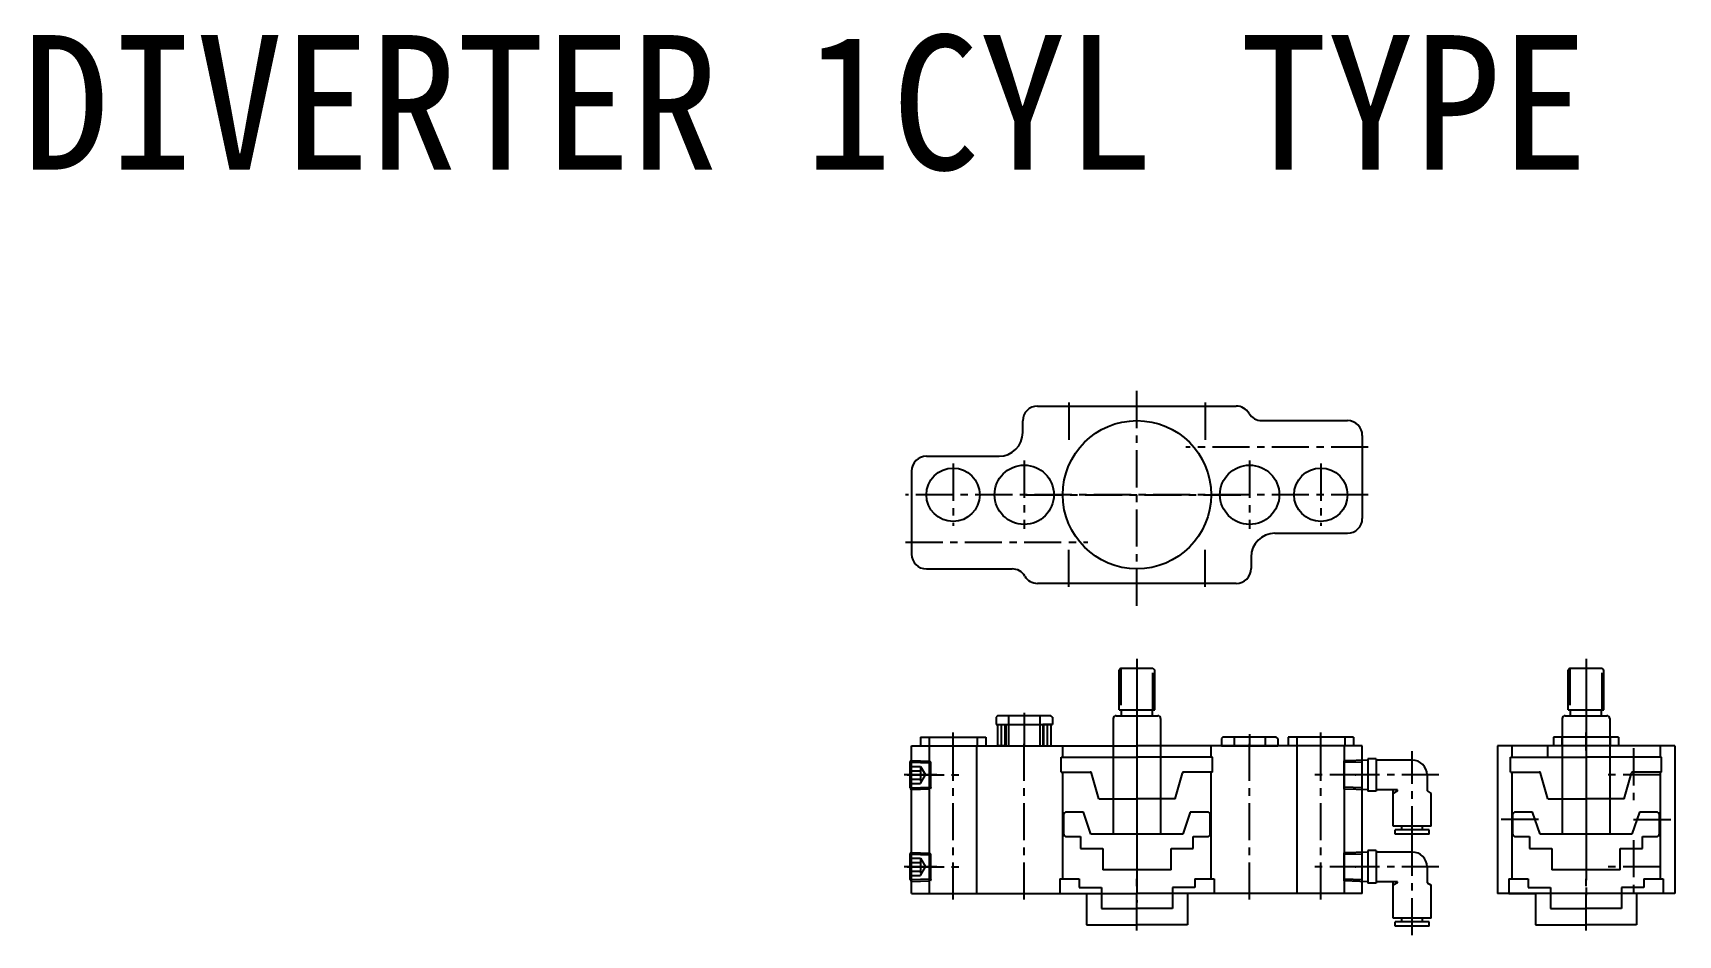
# Model space of a CAD drawing. Header units: inches. Extents: x 0 to 23821, y 0 to 11279.
# Drawn here: x 15206 to 15761, y 6018 to 6322 of the extents above; entities that cross this region are included whole.
import ezdxf

# ---------------------------------------------------------------- set-up
doc = ezdxf.new("R2010")
doc.units = ezdxf.units.IN
doc.header["$LTSCALE"] = 10
doc.header["$MEASUREMENT"] = 0
for name, pattern in [('CENTER', [2, 1.25, -0.25, 0.25, -0.25]), ('DASHED', [0.75, 0.5, -0.25]), ('HIDDEN', [0.375, 0.25, -0.125]), ('PHANTOM', [2.5, 1.25, -0.25, 0.25, -0.25, 0.25, -0.25])]:
    doc.linetypes.add(name, pattern=pattern)
for name, color, linetype in [('11', 1, 'CENTER'), ('22', 2, 'HIDDEN'), ('CENTER LINE', 1, 'CENTER'), ('PHANTOM LINE', 6, 'PHANTOM'), ('T', 3, 'Continuous')]:
    doc.layers.add(name, color=color, linetype=linetype)
doc.styles.add('기본글씨', font='')
doc.styles.get('기본글씨').set_extended_font_data('GulimChe')

# ---------------------------------------------------------------- blocks, each defined once
blk = doc.blocks.new('A$C47954A87')
for p, q in [((-25.5, 0), (0, 0)), ((-25.5, -5), (-25.5, 0)), ((-8, 0), (-8, -14)), ((25.5, 0), (0, 0)), ((8, 0), (8, -14)), ((25.5, -5), (25.5, 0)), ((-25.5, -5), (-15.81, -5)), ((-12.86, -14), (-15.33, -5.36)), ((12.86, -14), (15.33, -5.36)), ((25.5, -5), (15.81, -5)), ((-12.86, -14), (0, -14)), ((12.86, -14), (0, -14))]:
    blk.add_line(p, q)
for centre, start, end in [((-15.81, -5.5), 16, 90), ((15.81, -5.5), 90, 164)]:
    blk.add_arc(centre, 0.5, start, end)
at = {"layer": '11'}
blk.add_line((0, 1.5), (0, -15.5), dxfattribs=at)
blk = doc.blocks.new('A$C15CE7188')
at = {"color": 7, "linetype": 'Continuous'}
for p, q in [((-7, 4.3), (-6.7, 4.87)), ((-7, -4.3), (-7, 4.3)), ((-6.7, 4.87), (-0.31, 4.67)), ((0, 4.08), (-0.31, 4.67)), ((0, -4.08), (0, 4.08)), ((-7, -4.3), (-6.7, -4.87)), ((-6.7, -4.87), (-0.31, -4.67)), ((0, -4.08), (-0.31, -4.67))]:
    blk.add_line(p, q, dxfattribs=at)
at = {"color": 3, "linetype": 'Continuous'}
for p, q in [((-7, 4.3), (0, 4.08)), ((-7, -4.3), (0, -4.08))]:
    blk.add_line(p, q, dxfattribs=at)
at = {"layer": '11', "linetype": 'CENTER'}
for p, q in [((-6.55, -5.86), (-6.55, 5.86)), ((2, 0), (-9, 0))]:
    blk.add_line(p, q, dxfattribs=at)
at = {"layer": '22', "linetype": 'DASHED'}
for p, q in [((-7, 2.89), (-3.5, 2.89)), ((-7, 1.44), (-3.5, 1.44)), ((-3.5, 2.89), (-1.83, 0)), ((-3.5, 2.89), (-3.5, -2.89)), ((-3.5, -2.89), (-1.83, 0)), ((-7, -1.44), (-3.5, -1.44)), ((-7, -2.89), (-3.5, -2.89))]:
    blk.add_line(p, q, dxfattribs=at)
blk = doc.blocks.new('A$C425D4907')
for p, q in [((-76, 44.8), (0, 44.8)), ((-76, -5), (-76, 44.8)), ((-73, 47.8), (-51, 47.8)), ((-73, 47.8), (-73, 44.8)), ((-73, 44.8), (-51, 44.8)), ((-70.1, 47.8), (-70.1, 44.8)), ((-70, -5), (-70, 44.8)), ((-54, -5), (-54, 44.8)), ((-53.9, 47.8), (-53.9, 44.8)), ((-51, 47.8), (-51, 44.8)), ((-25, 41), (-25, 44.8)), ((76, 44.8), (0, 44.8)), ((25, 41), (25, 44.8)), ((73, 47.8), (51, 47.8)), ((51, 47.8), (51, 44.8)), ((73, 44.8), (51, 44.8)), ((53.9, 47.8), (53.9, 44.8)), ((54, -5), (54, 44.8)), ((70, -5), (70, 44.8)), ((70.1, 47.8), (70.1, 44.8)), ((73, 47.8), (73, 44.8)), ((76, -5), (76, 44.8)), ((-25, 0), (-25, 36)), ((25, 0), (25, 36)), ((-26, 0), (-26, -5)), ((-26, 0), (-19.5, 0)), ((-19.5, 0), (-19.5, -3)), ((19.5, 0), (19.5, -3)), ((19.5, 0), (26, 0)), ((26, 0), (26, -5)), ((-76, -5), (0, -5)), ((-26, -5), (-17, -5)), ((-19.5, -3), (-12, -3)), ((-17, -5), (-17, -15.5)), ((-12, -3), (-12, -10)), ((76, -5), (0, -5)), ((12, -3), (12, -10)), ((19.5, -3), (12, -3)), ((26, -5), (17, -5)), ((17, -5), (17, -15.5)), ((-12, -10), (0, -10)), ((12, -10), (0, -10)), ((-17, -15.5), (0, -15.5)), ((17, -15.5), (0, -15.5))]:
    blk.add_line(p, q)
at = {"layer": '11'}
for p, q in [((-62, 43.3), (-62, 49.3)), ((-62, -7), (-62, 46.3)), ((-38, -7), (-38, 46.3)), ((0, 47.8), (0, -8)), ((0, 47.8), (0, -8)), ((38, -7), (38, 46.3)), ((62, 43.3), (62, 49.3)), ((62, -7), (62, 46.3)), ((-77.5, 35), (-60, 35)), ((77.5, 35), (60, 35)), ((-77.5, 4), (-60, 4)), ((0, -17.5), (0, 2)), ((77.5, 4), (60, 4))]:
    blk.add_line(p, q, dxfattribs=at)
for name, p in [('A$C15CE7188', (-69.45, 35)), ('A$C47954A87', (0, 41)), ('A$C15CE7188', (-69.45, 4))]:
    blk.add_blockref(name, p)
blk = doc.blocks.new('A$C027E72B9')
for p, q in [((-24.75, 6.5), (-24.75, 0.2)), ((-18, 7.5), (-23.75, 7.5)), ((-15.5, 0), (-18, 7.5)), ((18, 7.5), (15.5, 0)), ((23.75, 7.5), (18, 7.5)), ((24.75, 0.2), (24.75, 6.5)), ((15.5, 0), (-15.5, 0)), ((-23.75, -0.8), (-19, -0.8)), ((-19, -0.8), (-19, -4.8)), ((-19, -4.8), (-11.5, -4.8)), ((-11.5, -4.8), (-11.5, -12)), ((11.5, -12), (11.5, -4.8)), ((11.5, -4.8), (19, -4.8)), ((19, -4.8), (19, -0.8)), ((19, -0.8), (23.75, -0.8)), ((11.5, -12), (-11.5, -12))]:
    blk.add_line(p, q)
for centre, start, end in [((-23.75, 6.5), 90, 180), ((23.75, 6.5), 0, 90), ((-23.75, 0.2), 180, 270), ((23.75, 0.2), 270, 0)]:
    blk.add_arc(centre, 1, start, end)
at = {"layer": '11', "linetype": 'Continuous'}
blk.add_line((0, 10.05), (0, -12.5), dxfattribs=at)
blk = doc.blocks.new('A$C532A2036')
for p, q in [((-5.4, 56), (-6, 55.4)), ((-5.4, 56), (5.4, 56)), ((5.4, 56), (6, 55.4)), ((-6, 42), (-6, 55.4)), ((6, 42), (6, 55.4)), ((-8, 39), (-8, 0.3)), ((-7, 40), (7, 40)), ((-6, 42), (6, 42)), ((-5.2, 40), (-5.2, 42)), ((5.2, 40), (5.2, 42)), ((8, 39), (8, 0.3)), ((-7.7, 0), (-8, 0.3)), ((7.7, 0), (-7.7, 0)), ((7.7, 0), (8, 0.3))]:
    blk.add_line(p, q)
for centre, start, end in [((-7, 39), 90, 180), ((7, 39), 0, 90)]:
    blk.add_arc(centre, 1, start, end)
at = {"layer": 'CENTER LINE'}
for p, q in [((-5.4, 56), (-5.4, 42)), ((5.4, 42), (5.4, 56))]:
    blk.add_line(p, q, dxfattribs=at)
at = {"layer": 'CENTER LINE', "linetype": 'Continuous'}
for p, q in [((0, 59.18), (0, -1.98)), ((0, 46.5), (0, 45.5))]:
    blk.add_line(p, q, dxfattribs=at)
blk.add_blockref('A$C027E72B9', (0, 0))
blk = doc.blocks.new('A$C3A6F34DB')
for p, q in [((-9, 3), (-9.5, 2.5)), ((-9.5, 2.5), (-9.5, 0)), ((-9.5, 0), (9.5, 0)), ((9, 3), (-9, 3)), ((-5.25, 3), (-5.25, 0)), ((5.25, 3), (5.25, 0)), ((9.5, 2.5), (9, 3)), ((9.5, 2.5), (9.5, 0))]:
    blk.add_line(p, q)
at = {"layer": 'CENTER LINE'}
blk.add_line((0, 4), (0, 0), dxfattribs=at)
blk = doc.blocks.new('A$C120B1ADE')
for p, q in [((-9, 10.2), (-9.5, 9.7)), ((-9.5, 9.7), (-9.5, 7.2)), ((-9.5, 7.2), (-6.25, 7.2)), ((9, 10.2), (-9, 10.2)), ((-6.25, 7.2), (-6.25, 0)), ((-5.25, 10.2), (-5.25, 0)), ((5.25, 10.2), (5.25, 0)), ((6.25, 7.2), (6.25, 0)), ((9.5, 7.2), (6.25, 7.2)), ((9.5, 9.7), (9, 10.2)), ((9.5, 9.7), (9.5, 7.2)), ((-6.5, 0), (-9, 0)), ((-6.25, 0), (-5.25, 0)), ((-5.25, 0), (5.25, 0)), ((5.25, 0), (6.25, 0)), ((6.5, 0), (9, 0))]:
    blk.add_line(p, q)
at = {"layer": 'CENTER LINE'}
for p, q in [((0, 11.2), (0, 0)), ((-7.75, 7.2), (-7.75, 0)), ((0, 7.23), (0, 0)), ((7.75, 7.2), (7.75, 0))]:
    blk.add_line(p, q, dxfattribs=at)
at = {"layer": 'PHANTOM LINE', "ltscale": 3}
for p, q in [((-9, 7.2), (-9, 0)), ((-6.5, 7.2), (-6.5, 0)), ((6.5, 7.2), (6.5, 0)), ((9, 7.2), (9, 0))]:
    blk.add_line(p, q, dxfattribs=at)
blk = doc.blocks.new('A$C5FF76CFD')
for p, q in [((11, 52.8), (-11, 52.8)), ((-11, 52.8), (-11, 49.8)), ((-8.1, 52.8), (-8.1, 49.8)), ((8.1, 52.8), (8.1, 49.8)), ((11, 52.8), (11, 49.8)), ((29.9, 49.8), (-29.9, 49.8)), ((-29.9, 49.8), (-29.9, 0)), ((-25, 49.8), (-25, 46)), ((-13, 49.8), (-13, 46)), ((11, 49.8), (-11, 49.8)), ((25, 49.8), (25, 46)), ((29.9, 49.8), (29.9, 0)), ((-25, 41), (-25, 5)), ((25, 41), (25, 5)), ((29.9, 0), (-29.9, 0)), ((-26, 5), (-26, 0)), ((-26, 5), (-19.5, 5)), ((-19.5, 5), (-19.5, 2)), ((-19.5, 2), (-12, 2)), ((-12, 2), (-12, -5)), ((12, 2), (12, -5)), ((19.5, 2), (12, 2)), ((19.5, 5), (19.5, 2)), ((19.5, 5), (26, 5)), ((26, 5), (26, 0)), ((-26, 0), (-17, 0)), ((-17, 0), (-17, -10.5)), ((-12, -5), (0, -5)), ((12, -5), (0, -5)), ((26, 0), (17, 0)), ((17, 0), (17, -10.5)), ((-17, -10.5), (0, -10.5)), ((17, -10.5), (0, -10.5))]:
    blk.add_line(p, q)
at = {"layer": '11'}
for p, q in [((0, 57), (0, -2)), ((0, 48.3), (0, 54.3)), ((16, 49), (16, 31)), ((25, 40), (7, 40)), ((-16.07, 25), (-31.05, 25)), ((16.07, 25), (31.05, 25)), ((16, 18), (16, 0)), ((0, -12.5), (0, 7)), ((25, 9), (7, 9))]:
    blk.add_line(p, q, dxfattribs=at)
blk.add_blockref('A$C47954A87', (0, 46))
blk = doc.blocks.new('A$C1D3868C3')
for p, q in [((-33.5, 29.89), (33.5, 29.89)), ((-38.5, 20.99), (-38.5, 24.89)), ((42.1, 24.99), (71, 24.99)), ((76, 19.99), (76, -8.01)), ((-71, 12.99), (-46.5, 12.99)), ((-76, 7.99), (-76, -20.01)), ((46.5, -13.01), (71, -13.01)), ((38.5, -21.01), (38.5, -24.91)), ((-71, -25.01), (-42.1, -25.01)), ((33.5, -29.91), (-33.5, -29.91))]:
    blk.add_line(p, q)
for centre, radius in [((0, -0.01), 25), ((-62, -0.01), 9), ((-38, -0.01), 10), ((38, -0.01), 10), ((62, -0.01), 9)]:
    blk.add_circle(centre, radius)
for centre, radius, start, end in [((-33.5, 24.89), 5, 90, 180), ((33.5, 24.89), 5, 30.6638, 90), ((42.1, 29.99), 5, 210.6638, 270), ((71, 19.99), 5, 0, 90), ((-46.5, 20.99), 8, 270, 0), ((-71, 7.99), 5, 90, 180), ((71, -8.01), 5, 270, 0), ((46.5, -21.01), 8, 90, 180), ((-71, -20.01), 5, 180, 270), ((-42.1, -30.01), 5, 30.6638, 90), ((-33.5, -24.91), 5, 210.6638, 270), ((33.5, -24.91), 5, 270, 0)]:
    blk.add_arc(centre, radius, start, end)
at = {"layer": '11'}
for p, q in [((0, -37.51), (0, 37.49)), ((-23, 31.05), (-23, 16.07)), ((23, 31.05), (23, 16.07)), ((-38, 11.49), (-38, -11.51)), ((78, 15.99), (16.52, 15.99)), ((38, 11.49), (38, -11.51)), ((-62, 10.49), (-62, -10.51)), ((62, 10.49), (62, -10.51)), ((78, -0.01), (-78, -0.01)), ((-37.5, -0.01), (37.5, -0.01)), ((-78, -16.01), (-16.52, -16.01)), ((-23, -31.06), (-23, -16.08)), ((23, -31.06), (23, -16.08))]:
    blk.add_line(p, q, dxfattribs=at)
blk = doc.blocks.new('KQ2L06-01S_KQL06-01S_F')
at = {"color": 7, "linetype": 'Continuous'}
for p, q in [((0, 24.1), (5.39, 24.1)), ((5.39, 24.1), (6.2, 25.5)), ((17.3, 25.5), (6.2, 25.5)), ((17.3, 25.5), (17.3, 12.7)), ((18.5, 22.6), (17.3, 22.6)), ((20, 24.85), (18.5, 24.85)), ((18.5, 24.85), (18.5, 13.35)), ((20, 24.85), (20, 13.35)), ((-5, 19.1), (-5, 6.9)), ((5.39, 14.1), (5, 14.1)), ((5, 14.1), (5, 6.9)), ((17.3, 12.7), (5, 12.7)), ((5.39, 14.1), (6.2, 12.7)), ((18.5, 15.6), (17.3, 15.6)), ((20, 13.35), (18.5, 13.35)), ((-5.5, 6.9), (5.5, 6.9)), ((-5.5, 6.9), (-5.5, 4.1)), ((5.5, 6.9), (5.5, 4.1)), ((-5.5, 4.1), (5.5, 4.1)), ((-4.99, 4.1), (-4.74, -3.9)), ((4.93, 2.27), (-4.93, 2.27)), ((4.99, 4.1), (4.74, -3.9)), ((4.74, -3.9), (-4.74, -3.9))]:
    blk.add_line(p, q, dxfattribs=at)
blk.add_arc((0, 19.1), 5, 90, 180, dxfattribs=at)
blk.add_point((0, 0))
at = {"layer": '11'}
for p, q in [((0, 28.1), (0, -6.9)), ((23, 19.1), (-8, 19.1))]:
    blk.add_line(p, q, dxfattribs=at)
at = {"layer": 'T', "linetype": 'Continuous'}
for p, q in [((-4.35, 2.27), (-4.16, -3.9)), ((4.35, 2.27), (4.16, -3.9))]:
    blk.add_line(p, q, dxfattribs=at)

msp = doc.modelspace()

# ---------------------------------------------------------------- block references
for name, p in [('A$C1D3868C3', (15578.2082537, 6166.15475338)), ('A$C532A2036', (15578.2082537, 6051.63819482)), ('A$C532A2036', (15729.63173464, 6051.63819482)), ('A$C120B1ADE', (15540.2082537, 6081.43819482)), ('A$C3A6F34DB', (15540.2082537, 6088.63819482)), ('A$C425D4907', (15578.2082537, 6036.63819482)), ('A$C5FF76CFD', (15729.63173464, 6031.63819482)), ('A$C3A6F34DB', (15616.2082537, 6081.43819482))]:
    msp.add_blockref(name, p)
at = {"rotation": 270}
for p in [(15651.9382537, 6071.63819482), (15651.9382537, 6040.63819482)]:
    msp.add_blockref('KQ2L06-01S_KQL06-01S_F', p, dxfattribs=at)

# ---------------------------------------------------------------- texts
at = {"color": 4, "style": '기본글씨'}
msp.add_text('DIVERTER 1CYL TYPE', height=45.3914809616, dxfattribs=at).set_placement((15202.30368418, 6275.76934231))

doc.saveas('drawing.dxf')
